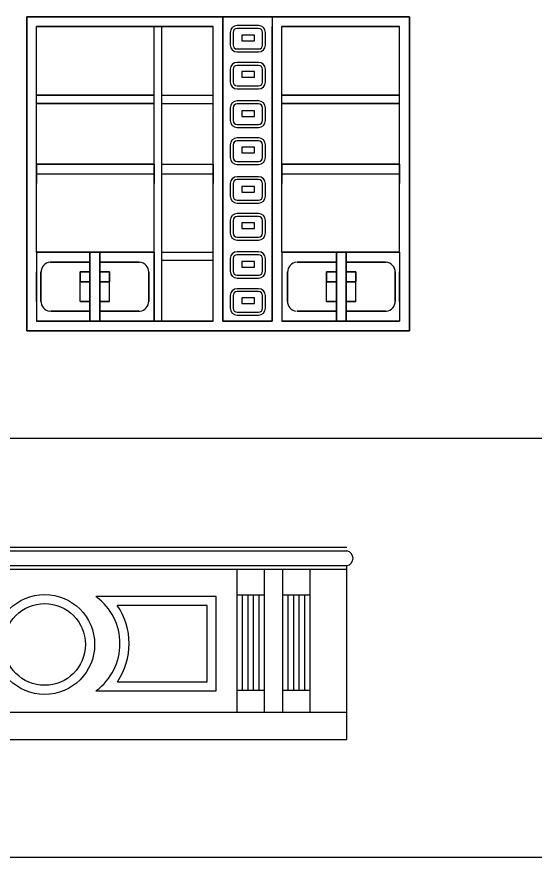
# Model space of a CAD drawing. Header units: millimetres. Extents: x 51491 to 87084, y 5379 to 33460.
# Drawn here: x 70779 to 74741, y 21779 to 28202 of the extents above; entities that cross this region are included whole.
import ezdxf

# ---------------------------------------------------------------- set-up
doc = ezdxf.new("R2010")
doc.units = ezdxf.units.MM
doc.layers.add('www.cad-blocks.net', color=7, linetype='Continuous')

# ---------------------------------------------------------------- blocks, each defined once
blk = doc.blocks.new('A$C69B87F6B')
for p, q in [((36.6, 1470), (4656.6, 1470)), ((36.6, 1442), (4656.6, 1442)), ((36.6, 1331), (36.6, 0)), ((36.6, 1330), (4656.6, 1330)), ((36.6, 1302), (4656.6, 1302)), ((316.6, 1302), (316.6, 210)), ((526.6, 1302), (526.6, 210)), ((666.6, 1302), (666.6, 210)), ((876.6, 1302), (876.6, 210)), ((3816.6, 210), (3816.6, 1302)), ((4026.6, 210), (4026.6, 1302)), ((4166.6, 210), (4166.6, 1302)), ((4376.6, 210), (4376.6, 1302)), ((4656.6, 0), (4656.6, 1329.3)), ((316.6, 1106), (526.6, 1106)), ((358.6, 1106), (358.6, 378)), ((400.6, 1106), (400.6, 378)), ((442.6, 1106), (442.6, 378)), ((484.6, 1106), (484.6, 378)), ((666.6, 1106), (876.6, 1106)), ((708.6, 1106), (708.6, 378)), ((750.6, 1106), (750.6, 378)), ((792.6, 1106), (792.6, 378)), ((834.6, 1106), (834.6, 378)), ((1034.6, 1093.7), (1954.6, 1093.7)), ((1034.6, 371.8), (1034.6, 1093.7)), ((3657.3, 1093.7), (2737.3, 1093.7)), ((3657.3, 371.8), (3657.3, 1093.7)), ((3816.6, 1106), (4026.6, 1106)), ((3858.6, 378), (3858.6, 1106)), ((3900.6, 378), (3900.6, 1106)), ((3942.6, 378), (3942.6, 1106)), ((3984.6, 378), (3984.6, 1106)), ((4166.6, 1106), (4376.6, 1106)), ((4208.6, 378), (4208.6, 1106)), ((4250.6, 378), (4250.6, 1106)), ((4292.6, 378), (4292.6, 1106)), ((4334.6, 378), (4334.6, 1106)), ((1104.6, 1023.7), (1790.8, 1023.7)), ((1104.6, 441.8), (1104.6, 1023.7)), ((3587.3, 1023.7), (2901.1, 1023.7)), ((3587.3, 441.8), (3587.3, 1023.7)), ((1789.8, 441.8), (1104.6, 441.8)), ((2902.1, 441.8), (3587.3, 441.8)), ((316.6, 378), (526.6, 378)), ((666.6, 378), (876.6, 378)), ((1954.6, 371.8), (1034.6, 371.8)), ((2737.3, 371.8), (3657.3, 371.8)), ((3816.6, 378), (4026.6, 378)), ((4166.6, 378), (4376.6, 378)), ((36.6, 210), (4656.6, 210)), ((36.6, 0), (4656.6, 0))]:
    blk.add_line(p, q)
for radius in [382.2, 312.2]:
    blk.add_circle((2346.1, 726.2), radius)
for centre, radius, start, end in [((59.3, 1385.8), 59.3, 111.83311, 248.05861), ((4647.1, 1385), 56.5, 279.37693, 80.62307), ((2214.4, 732), 444.3, 126.35179, 233.64821), ((2477.5, 732), 444.3, 306.35179, 53.64821), ((2214.4, 732), 514.3, 145.45373, 214.35336), ((2477.5, 732), 514.3, 325.64664, 34.54627)]:
    blk.add_arc(centre, radius, start, end)
blk = doc.blocks.new('A$C4D4C2662')
at = {"linetype": 'Continuous'}
for p, q in [((0, 2400), (75, 2400)), ((75, 2400), (0, 2400)), ((0, 2400), (75, 2400)), ((0, 2400), (75, 2400)), ((0, 600), (0, 2400)), ((0, 600), (0, 2400)), ((0, 600), (0, 2400)), ((0, 600), (0, 2400)), ((0, 2400), (0, 600)), ((0, 2400), (0, 600)), ((0, 600), (0, 2400)), ((0, 600), (0, 2400)), ((0, 600), (0, 2400)), ((0, 600), (0, 2400)), ((0, 2400), (0, 600)), ((0, 600), (0, 2400)), ((0, 2400), (0, 600)), ((0, 2400), (0, 600)), ((0, 600), (0, 2400)), ((0, 2400), (0, 600)), ((0, 600), (0, 2400)), ((0, 2400), (0, 600)), ((0, 2400), (0, 600)), ((0, 600), (0, 2400)), ((0, 600), (0, 2400)), ((0, 600), (0, 2400)), ((0, 2400), (0, 600)), ((0, 600), (0, 2400)), ((0, 2400), (0, 600)), ((0, 2400), (0, 600)), ((0, 600), (0, 2400)), ((0, 600), (0, 2400)), ((75, 2400), (975, 2400)), ((975, 2400), (75, 2400)), ((75, 2400), (975, 2400)), ((75, 2400), (975, 2400)), ((975, 2400), (75, 2400)), ((975, 2400), (75, 2400)), ((75, 2400), (975, 2400)), ((75, 2400), (975, 2400)), ((75, 2400), (975, 2400)), ((75, 2400), (975, 2400)), ((975, 2400), (75, 2400)), ((75, 2400), (975, 2400)), ((975, 2400), (75, 2400)), ((975, 2400), (75, 2400)), ((75, 2400), (975, 2400)), ((975, 2400), (75, 2400)), ((975, 2400), (1425, 2400)), ((975, 2400), (1425, 2400)), ((975, 2400), (1425, 2400)), ((1425, 2400), (975, 2400)), ((975, 2400), (1425, 2400)), ((1425, 2400), (975, 2400)), ((1425, 2400), (975, 2400)), ((1425, 2400), (975, 2400)), ((975, 2400), (1425, 2400)), ((975, 2400), (1425, 2400)), ((1500, 2400), (1425, 2400)), ((1425, 2400), (1500, 2400)), ((1500, 2400), (1425, 2400)), ((1425, 2400), (1500, 2400)), ((1500, 75), (1500, 2400)), ((1500, 2325), (1500, 2400)), ((1500, 2400), (1500, 2325)), ((1500, 2400), (1500, 2325)), ((1500, 2400), (1500, 2325)), ((1500, 2400), (1875, 2400)), ((1500, 2400), (1875, 2400)), ((1500, 2400), (1875, 2400)), ((1875, 2400), (1500, 2400)), ((1500, 2400), (1875, 2400)), ((1875, 2400), (1500, 2400)), ((1875, 2400), (1500, 2400)), ((1875, 2400), (1500, 2400)), ((1500, 2400), (1875, 2400)), ((1500, 2400), (1875, 2400)), ((1950, 2400), (1875, 2400)), ((1875, 2400), (1950, 2400)), ((1950, 2400), (1875, 2400)), ((1875, 2400), (1950, 2400)), ((1875, 2400), (1875, 2325)), ((1875, 2400), (1875, 2325)), ((1875, 2400), (1875, 2325)), ((1875, 2400), (1875, 2325)), ((1950, 2400), (2850, 2400)), ((2850, 2400), (1950, 2400)), ((1950, 2400), (2850, 2400)), ((1950, 2400), (2850, 2400)), ((2850, 2400), (1950, 2400)), ((2850, 2400), (1950, 2400)), ((1950, 2400), (2850, 2400)), ((1950, 2400), (2850, 2400)), ((1950, 2400), (2850, 2400)), ((1950, 2400), (2850, 2400)), ((2850, 2400), (1950, 2400)), ((1950, 2400), (2850, 2400)), ((2850, 2400), (1950, 2400)), ((2850, 2400), (1950, 2400)), ((1950, 2400), (2850, 2400)), ((2850, 2400), (1950, 2400)), ((2850, 2400), (2925, 2400)), ((2850, 2400), (2925, 2400)), ((2850, 2400), (2925, 2400)), ((2925, 2400), (2850, 2400)), ((2925, 600), (2925, 2400)), ((2925, 2400), (2925, 600)), ((2925, 600), (2925, 2400)), ((2925, 600), (2925, 2400)), ((2925, 2400), (2925, 600)), ((2925, 2400), (2925, 600)), ((2925, 600), (2925, 2400)), ((2925, 600), (2925, 2400)), ((2925, 600), (2925, 2400)), ((2925, 2400), (2925, 600)), ((2925, 600), (2925, 2400)), ((2925, 2400), (2925, 600)), ((2925, 2400), (2925, 600)), ((2925, 600), (2925, 2400)), ((2925, 600), (2925, 2400)), ((2925, 600), (2925, 2400)), ((75, 2325), (975, 2325)), ((975, 2325), (75, 2325)), ((975, 2325), (75, 2325)), ((75, 2325), (975, 2325)), ((975, 2325), (75, 2325)), ((975, 2325), (75, 2325)), ((75, 2325), (975, 2325)), ((75, 2325), (975, 2325)), ((75, 2325), (975, 2325)), ((975, 2325), (75, 2325)), ((75, 2325), (975, 2325)), ((975, 2325), (75, 2325)), ((975, 2325), (75, 2325)), ((75, 2325), (975, 2325)), ((75, 2325), (975, 2325)), ((75, 2325), (975, 2325)), ((75, 600), (75, 2325)), ((975, 75), (975, 2325)), ((975, 2325), (1425, 2325)), ((1425, 2325), (975, 2325)), ((975, 2325), (1425, 2325)), ((1425, 2325), (975, 2325)), ((975, 2325), (1425, 2325)), ((975, 2325), (1425, 2325)), ((1425, 2325), (975, 2325)), ((1425, 2325), (975, 2325)), ((1425, 2325), (975, 2325)), ((975, 2325), (1425, 2325)), ((1034, 75), (1034, 2325)), ((1425, 75), (1425, 2325)), ((1500, 2325), (1500, 2100)), ((1500, 2100), (1500, 2325)), ((1500, 2325), (1500, 2100)), ((1500, 2325), (1500, 2100)), ((1772.7, 2333.7), (1608, 2333.7)), ((1875, 2100), (1875, 2325)), ((1875, 2325), (1875, 2100)), ((1875, 2325), (1875, 2100)), ((1875, 2325), (1875, 2100)), ((1950, 2325), (2850, 2325)), ((2850, 2325), (1950, 2325)), ((2850, 2325), (1950, 2325)), ((1950, 2325), (2850, 2325)), ((2850, 2325), (1950, 2325)), ((2850, 2325), (1950, 2325)), ((1950, 2325), (2850, 2325)), ((1950, 2325), (2850, 2325)), ((1950, 2325), (2850, 2325)), ((2850, 2325), (1950, 2325)), ((1950, 2325), (2850, 2325)), ((2850, 2325), (1950, 2325)), ((2850, 2325), (1950, 2325)), ((1950, 2325), (2850, 2325)), ((1950, 2325), (2850, 2325)), ((1950, 2325), (2850, 2325)), ((1950, 600), (1950, 2325)), ((2850, 600), (2850, 2325)), ((1555.5, 2281.2), (1555.5, 2184.1)), ((1578, 2281.2), (1578, 2184.1)), ((1772.7, 2311.2), (1608, 2311.2)), ((1644.8, 2258.7), (1644.8, 2215.9)), ((1740.1, 2258.7), (1644.8, 2258.7)), ((1740.1, 2215.9), (1740.1, 2258.7)), ((1802.7, 2184.1), (1802.7, 2281.2)), ((1825.2, 2184.1), (1825.2, 2281.2)), ((1875, 2250), (1875, 2175)), ((1875, 2250), (1875, 2175)), ((1875, 2175), (1875, 2250)), ((1875, 2250), (1875, 2175)), ((1644.8, 2215.9), (1740.1, 2215.9)), ((1608, 2154.1), (1772.7, 2154.1)), ((1608, 2131.6), (1772.7, 2131.6)), ((1500, 2100), (1500, 1800)), ((1500, 1800), (1500, 2100)), ((1500, 2100), (1500, 1800)), ((1500, 2100), (1500, 1800)), ((1875, 1800), (1875, 2100)), ((1875, 2100), (1875, 1800)), ((1875, 2100), (1875, 1800)), ((1875, 2100), (1875, 1800)), ((1555.5, 1998.7), (1555.5, 1901.7)), ((1578, 1998.7), (1578, 1901.7)), ((1772.7, 2051.2), (1608, 2051.2)), ((1772.7, 2028.7), (1608, 2028.7)), ((1802.7, 1901.7), (1802.7, 1998.7)), ((1825.2, 1901.7), (1825.2, 1998.7)), ((1740.1, 1980.9), (1644.8, 1980.9)), ((1644.8, 1980.9), (1644.8, 1938.1)), ((1644.8, 1938.1), (1740.1, 1938.1)), ((1740.1, 1938.1), (1740.1, 1980.9)), ((1875, 1950), (1875, 1875)), ((1875, 1950), (1875, 1875)), ((1875, 1875), (1875, 1950)), ((1875, 1950), (1875, 1875)), ((1608, 1871.7), (1772.7, 1871.7)), ((75, 1800), (975, 1800)), ((975, 1800), (75, 1800)), ((975, 1800), (75, 1800)), ((75, 1800), (975, 1800)), ((975, 1800), (75, 1800)), ((75, 1800), (975, 1800)), ((75, 1800), (975, 1800)), ((975, 1800), (75, 1800)), ((975, 1800), (75, 1800)), ((75, 1800), (975, 1800)), ((75, 1800), (975, 1800)), ((75, 1800), (975, 1800)), ((75, 1800), (975, 1800)), ((975, 1800), (75, 1800)), ((75, 1800), (975, 1800)), ((975, 1800), (75, 1800)), ((975, 1800), (75, 1800)), ((75, 1800), (975, 1800)), ((975, 1800), (75, 1800)), ((75, 1800), (975, 1800)), ((975, 1800), (75, 1800)), ((975, 1800), (75, 1800)), ((75, 1800), (975, 1800)), ((75, 1800), (975, 1800)), ((75, 1800), (975, 1800)), ((975, 1800), (75, 1800)), ((75, 1800), (975, 1800)), ((975, 1800), (75, 1800)), ((975, 1800), (75, 1800)), ((75, 1800), (975, 1800)), ((75, 1800), (975, 1800)), ((75, 1800), (975, 1800)), ((1034, 1800), (1425, 1800)), ((1500, 1800), (1500, 1500)), ((1500, 1500), (1500, 1800)), ((1500, 1800), (1500, 1500)), ((1500, 1800), (1500, 1500)), ((1608, 1849.2), (1772.7, 1849.2)), ((1875, 1500), (1875, 1800)), ((1875, 1800), (1875, 1500)), ((1875, 1800), (1875, 1500)), ((1875, 1800), (1875, 1500)), ((1950, 1800), (2850, 1800)), ((2850, 1800), (1950, 1800)), ((2850, 1800), (1950, 1800)), ((1950, 1800), (2850, 1800)), ((2850, 1800), (1950, 1800)), ((1950, 1800), (2850, 1800)), ((1950, 1800), (2850, 1800)), ((2850, 1800), (1950, 1800)), ((2850, 1800), (1950, 1800)), ((1950, 1800), (2850, 1800)), ((1950, 1800), (2850, 1800)), ((1950, 1800), (2850, 1800)), ((1950, 1800), (2850, 1800)), ((2850, 1800), (1950, 1800)), ((1950, 1800), (2850, 1800)), ((2850, 1800), (1950, 1800)), ((2850, 1800), (1950, 1800)), ((1950, 1800), (2850, 1800)), ((2850, 1800), (1950, 1800)), ((1950, 1800), (2850, 1800)), ((2850, 1800), (1950, 1800)), ((2850, 1800), (1950, 1800)), ((1950, 1800), (2850, 1800)), ((1950, 1800), (2850, 1800)), ((1950, 1800), (2850, 1800)), ((2850, 1800), (1950, 1800)), ((1950, 1800), (2850, 1800)), ((2850, 1800), (1950, 1800)), ((2850, 1800), (1950, 1800)), ((1950, 1800), (2850, 1800)), ((1950, 1800), (2850, 1800)), ((1950, 1800), (2850, 1800)), ((75, 1736.4), (975, 1736.4)), ((75, 1736.4), (975, 1736.4)), ((75, 1736.4), (975, 1736.4)), ((975, 1736.4), (75, 1736.4)), ((975, 1736.4), (75, 1736.4)), ((75, 1736.4), (975, 1736.4)), ((975, 1736.4), (75, 1736.4)), ((75, 1736.4), (975, 1736.4)), ((75, 1736.4), (975, 1736.4)), ((75, 1736.4), (975, 1736.4)), ((975, 1736.4), (75, 1736.4)), ((975, 1736.4), (75, 1736.4)), ((75, 1736.4), (975, 1736.4)), ((975, 1736.4), (75, 1736.4)), ((75, 1736.4), (975, 1736.4)), ((975, 1736.4), (75, 1736.4)), ((975, 1736.4), (75, 1736.4)), ((75, 1736.4), (975, 1736.4)), ((975, 1736.4), (75, 1736.4)), ((75, 1736.4), (975, 1736.4)), ((75, 1736.4), (975, 1736.4)), ((75, 1736.4), (975, 1736.4)), ((75, 1736.4), (975, 1736.4)), ((975, 1736.4), (75, 1736.4)), ((975, 1736.4), (75, 1736.4)), ((75, 1736.4), (975, 1736.4)), ((75, 1736.4), (975, 1736.4)), ((975, 1736.4), (75, 1736.4)), ((75, 1736.4), (975, 1736.4)), ((975, 1736.4), (75, 1736.4)), ((975, 1736.4), (75, 1736.4)), ((75, 1736.4), (975, 1736.4)), ((1034, 1736.4), (1425, 1736.4)), ((1772.7, 1756.8), (1608, 1756.8)), ((1772.7, 1734.3), (1608, 1734.3)), ((1950, 1736.4), (2850, 1736.4)), ((1950, 1736.4), (2850, 1736.4)), ((1950, 1736.4), (2850, 1736.4)), ((2850, 1736.4), (1950, 1736.4)), ((2850, 1736.4), (1950, 1736.4)), ((1950, 1736.4), (2850, 1736.4)), ((2850, 1736.4), (1950, 1736.4)), ((1950, 1736.4), (2850, 1736.4)), ((1950, 1736.4), (2850, 1736.4)), ((1950, 1736.4), (2850, 1736.4)), ((2850, 1736.4), (1950, 1736.4)), ((2850, 1736.4), (1950, 1736.4)), ((1950, 1736.4), (2850, 1736.4)), ((2850, 1736.4), (1950, 1736.4)), ((1950, 1736.4), (2850, 1736.4)), ((2850, 1736.4), (1950, 1736.4)), ((2850, 1736.4), (1950, 1736.4)), ((1950, 1736.4), (2850, 1736.4)), ((2850, 1736.4), (1950, 1736.4)), ((1950, 1736.4), (2850, 1736.4)), ((1950, 1736.4), (2850, 1736.4)), ((1950, 1736.4), (2850, 1736.4)), ((1950, 1736.4), (2850, 1736.4)), ((2850, 1736.4), (1950, 1736.4)), ((2850, 1736.4), (1950, 1736.4)), ((1950, 1736.4), (2850, 1736.4)), ((1950, 1736.4), (2850, 1736.4)), ((2850, 1736.4), (1950, 1736.4)), ((1950, 1736.4), (2850, 1736.4)), ((2850, 1736.4), (1950, 1736.4)), ((2850, 1736.4), (1950, 1736.4)), ((1950, 1736.4), (2850, 1736.4)), ((1555.5, 1704.3), (1555.5, 1607.3)), ((1578, 1704.3), (1578, 1607.3)), ((1740.1, 1681.8), (1644.8, 1681.8)), ((1644.8, 1681.8), (1644.8, 1639)), ((1740.1, 1639), (1740.1, 1681.8)), ((1802.7, 1607.3), (1802.7, 1704.3)), ((1825.2, 1607.3), (1825.2, 1704.3)), ((1875, 1650), (1875, 1725)), ((1875, 1650), (1875, 1725)), ((1875, 1650), (1875, 1725)), ((1875, 1650), (1875, 1725)), ((1644.8, 1639), (1740.1, 1639)), ((1608, 1577.3), (1772.7, 1577.3)), ((1608, 1554.8), (1772.7, 1554.8)), ((1500, 1500), (1500, 1275)), ((1500, 1275), (1500, 1500)), ((1500, 1500), (1500, 1275)), ((1500, 1500), (1500, 1275)), ((1875, 1275), (1875, 1500)), ((1875, 1500), (1875, 1275)), ((1875, 1500), (1875, 1275)), ((1875, 1500), (1875, 1275)), ((1555.5, 1421.9), (1555.5, 1324.8)), ((1578, 1421.9), (1578, 1324.8)), ((1772.7, 1474.4), (1608, 1474.4)), ((1772.7, 1451.9), (1608, 1451.9)), ((1802.7, 1324.8), (1802.7, 1421.9)), ((1825.2, 1324.8), (1825.2, 1421.9)), ((1875, 1350), (1875, 1425)), ((1875, 1350), (1875, 1425)), ((1875, 1350), (1875, 1425)), ((1875, 1350), (1875, 1425)), ((1740.1, 1404.1), (1644.8, 1404.1)), ((1644.8, 1404.1), (1644.8, 1361.2)), ((1644.8, 1361.2), (1740.1, 1361.2)), ((1740.1, 1361.2), (1740.1, 1404.1)), ((1608, 1294.8), (1772.7, 1294.8)), ((75, 1125), (75, 1275)), ((75, 1275), (75, 1125)), ((75, 1275), (75, 1125)), ((75, 1275), (75, 1125)), ((975, 1275), (75, 1275)), ((75, 1275), (975, 1275)), ((75, 1275), (975, 1275)), ((975, 1275), (75, 1275)), ((975, 1275), (75, 1275)), ((75, 1275), (975, 1275)), ((75, 1275), (975, 1275)), ((75, 1275), (975, 1275)), ((75, 1275), (975, 1275)), ((975, 1275), (75, 1275)), ((75, 1275), (975, 1275)), ((975, 1275), (75, 1275)), ((975, 1275), (75, 1275)), ((75, 1275), (975, 1275)), ((975, 1275), (75, 1275)), ((75, 1275), (975, 1275)), ((975, 1275), (75, 1275)), ((975, 1125), (975, 1275)), ((975, 1275), (975, 1125)), ((975, 1275), (975, 1125)), ((975, 1125), (975, 1275)), ((975, 1125), (975, 1275)), ((975, 1125), (975, 1275)), ((975, 1275), (975, 1125)), ((975, 1275), (975, 1125)), ((1034, 1275), (1425, 1275)), ((1425, 1275), (1425, 1125)), ((1425, 1125), (1425, 1275)), ((1425, 1275), (1425, 1125)), ((1425, 1125), (1425, 1275)), ((1500, 1125), (1500, 1275)), ((1500, 1275), (1500, 1125)), ((1500, 1275), (1500, 1125)), ((1500, 1125), (1500, 1275)), ((1608, 1272.3), (1772.7, 1272.3)), ((1875, 1275), (1875, 1125)), ((1875, 1125), (1875, 1275)), ((1875, 1275), (1875, 1125)), ((1875, 1125), (1875, 1275)), ((1950, 1125), (1950, 1275)), ((1950, 1275), (1950, 1125)), ((1950, 1275), (1950, 1125)), ((1950, 1275), (1950, 1125)), ((2850, 1275), (1950, 1275)), ((1950, 1275), (2850, 1275)), ((1950, 1275), (2850, 1275)), ((2850, 1275), (1950, 1275)), ((2850, 1275), (1950, 1275)), ((1950, 1275), (2850, 1275)), ((1950, 1275), (2850, 1275)), ((1950, 1275), (2850, 1275)), ((1950, 1275), (2850, 1275)), ((2850, 1275), (1950, 1275)), ((1950, 1275), (2850, 1275)), ((2850, 1275), (1950, 1275)), ((2850, 1275), (1950, 1275)), ((1950, 1275), (2850, 1275)), ((2850, 1275), (1950, 1275)), ((1950, 1275), (2850, 1275)), ((2850, 1275), (1950, 1275)), ((2850, 1125), (2850, 1275)), ((2850, 1125), (2850, 1275)), ((2850, 1275), (2850, 1125)), ((2850, 1275), (2850, 1125)), ((75, 1200.8), (975, 1200.8)), ((1034, 1200.8), (1425, 1200.8)), ((1772.7, 1178.2), (1608, 1178.2)), ((1950, 1200.8), (2850, 1200.8)), ((1500, 1125), (1500, 900)), ((1500, 900), (1500, 1125)), ((1500, 1125), (1500, 900)), ((1500, 1125), (1500, 900)), ((1555.5, 1125.7), (1555.5, 1028.6)), ((1578, 1125.7), (1578, 1028.6)), ((1772.7, 1155.7), (1608, 1155.7)), ((1644.8, 1103.2), (1644.8, 1060.3)), ((1740.1, 1103.2), (1644.8, 1103.2)), ((1740.1, 1060.3), (1740.1, 1103.2)), ((1802.7, 1028.6), (1802.7, 1125.7)), ((1825.2, 1028.6), (1825.2, 1125.7)), ((1875, 900), (1875, 1125)), ((1875, 1125), (1875, 900)), ((1875, 1125), (1875, 900)), ((1875, 1125), (1875, 900)), ((1644.8, 1060.3), (1740.1, 1060.3)), ((1875, 1050), (1875, 975)), ((1875, 1050), (1875, 975)), ((1875, 975), (1875, 1050)), ((1875, 1050), (1875, 975)), ((1608, 998.6), (1772.7, 998.6)), ((1608, 976.1), (1772.7, 976.1)), ((1500, 900), (1500, 600)), ((1500, 600), (1500, 900)), ((1500, 900), (1500, 600)), ((1500, 900), (1500, 600)), ((1875, 600), (1875, 900)), ((1875, 900), (1875, 600)), ((1875, 900), (1875, 600)), ((1875, 900), (1875, 600)), ((1555.5, 843.2), (1555.5, 746.2)), ((1578, 843.2), (1578, 746.2)), ((1772.7, 895.7), (1608, 895.7)), ((1772.7, 873.2), (1608, 873.2)), ((1802.7, 746.2), (1802.7, 843.2)), ((1825.2, 746.2), (1825.2, 843.2)), ((1644.8, 825.4), (1644.8, 782.6)), ((1740.1, 825.4), (1644.8, 825.4)), ((1644.8, 782.6), (1740.1, 782.6)), ((1740.1, 782.6), (1740.1, 825.4)), ((1875, 825), (1875, 675)), ((1875, 825), (1875, 675)), ((1875, 675), (1875, 825)), ((1875, 825), (1875, 675)), ((1608, 716.2), (1772.7, 716.2)), ((1608, 693.7), (1772.7, 693.7)), ((0, 0), (0, 600)), ((0, 0), (0, 600)), ((0, 0), (0, 600)), ((0, 600), (0, 0)), ((0, 0), (0, 600)), ((0, 600), (0, 0)), ((0, 600), (0, 0)), ((0, 600), (0, 0)), ((0, 0), (0, 600)), ((0, 600), (0, 0)), ((0, 600), (0, 0)), ((0, 0), (0, 600)), ((0, 0), (0, 600)), ((0, 600), (0, 0)), ((0, 600), (0, 0)), ((0, 600), (0, 0)), ((75, 600), (75, 75)), ((75, 600), (75, 75)), ((75, 600), (75, 75)), ((75, 600), (75, 75)), ((75, 600), (450, 600)), ((450, 600), (75, 600)), ((75, 600), (450, 600)), ((450, 600), (75, 600)), ((75, 600), (975, 600)), ((975, 600), (75, 600)), ((975, 600), (75, 600)), ((75, 600), (975, 600)), ((975, 600), (75, 600)), ((75, 600), (975, 600)), ((975, 600), (75, 600)), ((75, 600), (975, 600)), ((975, 600), (75, 600)), ((975, 600), (75, 600)), ((975, 600), (75, 600)), ((75, 600), (975, 600)), ((975, 600), (75, 600)), ((975, 600), (75, 600)), ((75, 600), (975, 600)), ((75, 600), (975, 600)), ((975, 600), (75, 600)), ((975, 600), (75, 600)), ((975, 600), (75, 600)), ((75, 600), (975, 600)), ((482.6, 75), (482.6, 600)), ((482.6, 75), (482.6, 600)), ((482.6, 525), (482.6, 600)), ((482.6, 600), (482.6, 525)), ((525, 600), (975, 600)), ((525, 600), (975, 600)), ((975, 600), (525, 600)), ((525, 600), (975, 600)), ((557.6, 75), (557.6, 600)), ((557.6, 75), (557.6, 600)), ((557.6, 600), (557.6, 75)), ((557.6, 525), (557.6, 600)), ((557.6, 600), (557.6, 525)), ((975, 600), (975, 75)), ((975, 600), (975, 75)), ((975, 600), (975, 75)), ((975, 600), (975, 75)), ((1034, 600), (1425, 600)), ((1500, 600), (1500, 375)), ((1500, 375), (1500, 600)), ((1500, 600), (1500, 375)), ((1500, 600), (1500, 375)), ((1772.7, 604.2), (1608, 604.2)), ((1772.7, 581.7), (1608, 581.7)), ((1875, 375), (1875, 600)), ((1875, 600), (1875, 375)), ((1875, 600), (1875, 375)), ((1875, 600), (1875, 375)), ((1950, 600), (1950, 75)), ((1950, 600), (1950, 75)), ((1950, 600), (1950, 75)), ((1950, 600), (1950, 75)), ((1950, 600), (2400, 600)), ((2400, 600), (1950, 600)), ((1950, 600), (2400, 600)), ((2400, 600), (1950, 600)), ((1950, 600), (2850, 600)), ((2850, 600), (1950, 600)), ((2850, 600), (1950, 600)), ((1950, 600), (2850, 600)), ((2850, 600), (1950, 600)), ((1950, 600), (2850, 600)), ((2850, 600), (1950, 600)), ((1950, 600), (2850, 600)), ((2850, 600), (1950, 600)), ((2850, 600), (1950, 600)), ((2850, 600), (1950, 600)), ((1950, 600), (2850, 600)), ((2850, 600), (1950, 600)), ((2850, 600), (1950, 600)), ((1950, 600), (2850, 600)), ((1950, 600), (2850, 600)), ((2850, 600), (1950, 600)), ((2850, 600), (1950, 600)), ((2850, 600), (1950, 600)), ((1950, 600), (2850, 600)), ((2366.8, 75), (2366.8, 600)), ((2366.8, 75), (2366.8, 600)), ((2366.8, 600), (2366.8, 525)), ((2366.8, 525), (2366.8, 600)), ((2400, 600), (2850, 600)), ((2400, 600), (2850, 600)), ((2850, 600), (2400, 600)), ((2400, 600), (2850, 600)), ((2441.8, 600), (2441.8, 75)), ((2441.8, 75), (2441.8, 600)), ((2441.8, 75), (2441.8, 600)), ((2441.8, 600), (2441.8, 525)), ((2441.8, 525), (2441.8, 600)), ((2850, 600), (2850, 75)), ((2850, 600), (2850, 75)), ((2850, 600), (2850, 75)), ((2850, 600), (2850, 75)), ((2925, 0), (2925, 600)), ((2925, 600), (2925, 0)), ((2925, 0), (2925, 600)), ((2925, 600), (2925, 0)), ((2925, 0), (2925, 600)), ((2925, 0), (2925, 600)), ((2925, 600), (2925, 0)), ((2925, 600), (2925, 0)), ((2925, 600), (2925, 0)), ((2925, 0), (2925, 600)), ((257.6, 525), (182.6, 525)), ((257.6, 525), (182.6, 525)), ((182.6, 525), (257.6, 525)), ((257.6, 525), (182.6, 525)), ((257.6, 525), (182.6, 525)), ((182.6, 525), (257.6, 525)), ((182.6, 525), (257.6, 525)), ((257.6, 525), (182.6, 525)), ((257.6, 525), (332.6, 525)), ((332.6, 525), (257.6, 525)), ((332.6, 525), (257.6, 525)), ((257.6, 525), (332.6, 525)), ((257.6, 525), (332.6, 525)), ((257.6, 525), (332.6, 525)), ((257.6, 525), (332.6, 525)), ((257.6, 525), (332.6, 525)), ((332.6, 525), (482.6, 525)), ((332.6, 525), (482.6, 525)), ((482.6, 525), (332.6, 525)), ((482.6, 525), (332.6, 525)), ((482.6, 525), (332.6, 525)), ((332.6, 525), (482.6, 525)), ((332.6, 525), (482.6, 525)), ((482.6, 525), (332.6, 525)), ((482.6, 150), (482.6, 525)), ((482.6, 525), (482.6, 150)), ((557.6, 150), (557.6, 525)), ((557.6, 525), (557.6, 150)), ((782.6, 525), (557.6, 525)), ((782.6, 525), (557.6, 525)), ((557.6, 525), (782.6, 525)), ((557.6, 525), (782.6, 525)), ((557.6, 525), (782.6, 525)), ((782.6, 525), (557.6, 525)), ((782.6, 525), (557.6, 525)), ((557.6, 525), (782.6, 525)), ((782.6, 525), (857.6, 525)), ((782.6, 525), (857.6, 525)), ((857.6, 525), (782.6, 525)), ((782.6, 525), (857.6, 525)), ((782.6, 525), (857.6, 525)), ((857.6, 525), (782.6, 525)), ((857.6, 525), (782.6, 525)), ((782.6, 525), (862.7, 525)), ((1034, 541), (1425, 541)), ((1555.5, 551.7), (1555.5, 454.7)), ((1578, 551.7), (1578, 454.7)), ((1740.1, 529.2), (1644.8, 529.2)), ((1644.8, 529.2), (1644.8, 486.4)), ((1740.1, 486.4), (1740.1, 529.2)), ((1802.7, 454.7), (1802.7, 551.7)), ((1825.2, 454.7), (1825.2, 551.7)), ((1875, 450), (1875, 525)), ((1875, 450), (1875, 525)), ((1875, 450), (1875, 525)), ((1875, 450), (1875, 525)), ((2141.8, 525), (2066.8, 525)), ((2066.8, 525), (2141.8, 525)), ((2066.8, 525), (2141.8, 525)), ((2141.8, 525), (2066.8, 525)), ((2141.8, 525), (2066.8, 525)), ((2066.8, 525), (2141.8, 525)), ((2141.8, 525), (2066.8, 525)), ((2141.8, 525), (2066.8, 525)), ((2141.8, 525), (2216.8, 525)), ((2141.8, 525), (2216.8, 525)), ((2141.8, 525), (2216.8, 525)), ((2141.8, 525), (2216.8, 525)), ((2141.8, 525), (2216.8, 525)), ((2216.8, 525), (2141.8, 525)), ((2216.8, 525), (2141.8, 525)), ((2141.8, 525), (2216.8, 525)), ((2366.8, 525), (2216.8, 525)), ((2216.8, 525), (2366.8, 525)), ((2216.8, 525), (2366.8, 525)), ((2366.8, 525), (2216.8, 525)), ((2366.8, 525), (2216.8, 525)), ((2366.8, 525), (2216.8, 525)), ((2216.8, 525), (2366.8, 525)), ((2216.8, 525), (2366.8, 525)), ((2366.8, 525), (2366.8, 150)), ((2366.8, 150), (2366.8, 525)), ((2441.8, 525), (2441.8, 150)), ((2441.8, 150), (2441.8, 525)), ((2441.8, 525), (2666.8, 525)), ((2666.8, 525), (2441.8, 525)), ((2666.8, 525), (2441.8, 525)), ((2441.8, 525), (2666.8, 525)), ((2441.8, 525), (2666.8, 525)), ((2441.8, 525), (2666.8, 525)), ((2666.8, 525), (2441.8, 525)), ((2666.8, 525), (2441.8, 525)), ((2666.8, 525), (2746.9, 525)), ((2741.8, 525), (2666.8, 525)), ((2741.8, 525), (2666.8, 525)), ((2666.8, 525), (2741.8, 525)), ((2666.8, 525), (2741.8, 525)), ((2741.8, 525), (2666.8, 525)), ((2666.8, 525), (2741.8, 525)), ((2666.8, 525), (2741.8, 525)), ((75, 450), (75, 375)), ((75, 450), (75, 375)), ((75, 450), (75, 375)), ((75, 375), (75, 450)), ((108.9, 450), (108.9, 375)), ((108.9, 450), (108.9, 375)), ((108.9, 450), (108.9, 375)), ((108.9, 375), (108.9, 450)), ((407.6, 225), (407.6, 450)), ((407.6, 225), (407.6, 450)), ((407.6, 450), (482.6, 450)), ((482.6, 450), (407.6, 450)), ((407.6, 450), (482.6, 450)), ((407.6, 450), (482.6, 450)), ((482.6, 450), (407.6, 450)), ((407.6, 375), (407.6, 450)), ((482.6, 450), (407.6, 450)), ((407.6, 450), (482.6, 450)), ((407.6, 450), (482.6, 450)), ((482.6, 450), (407.6, 450)), ((407.6, 450), (482.6, 450)), ((407.6, 450), (482.6, 450)), ((407.6, 450), (482.6, 450)), ((407.6, 450), (482.6, 450)), ((407.6, 450), (482.6, 450)), ((407.6, 450), (407.6, 375)), ((482.6, 450), (407.6, 450)), ((482.6, 450), (407.6, 450)), ((482.6, 225), (482.6, 450)), ((482.6, 225), (482.6, 450)), ((482.6, 375), (482.6, 450)), ((482.6, 450), (482.6, 375)), ((557.6, 225), (557.6, 450)), ((557.6, 225), (557.6, 450)), ((632.6, 450), (557.6, 450)), ((557.6, 450), (632.6, 450)), ((632.6, 450), (557.6, 450)), ((632.6, 450), (557.6, 450)), ((557.6, 450), (632.6, 450)), ((557.6, 375), (557.6, 450)), ((557.6, 450), (632.6, 450)), ((632.6, 450), (557.6, 450)), ((632.6, 450), (557.6, 450)), ((557.6, 450), (632.6, 450)), ((632.6, 450), (557.6, 450)), ((632.6, 450), (557.6, 450)), ((632.6, 450), (557.6, 450)), ((632.6, 450), (557.6, 450)), ((632.6, 450), (557.6, 450)), ((557.6, 450), (557.6, 375)), ((557.6, 450), (632.6, 450)), ((557.6, 450), (632.6, 450)), ((632.6, 225), (632.6, 450)), ((632.6, 225), (632.6, 450)), ((632.6, 375), (632.6, 450)), ((632.6, 450), (632.6, 375)), ((932.6, 375), (932.6, 450)), ((932.6, 450), (932.6, 375)), ((932.6, 450), (932.6, 375)), ((932.6, 450), (932.6, 375)), ((1644.8, 486.4), (1740.1, 486.4)), ((1993.1, 375), (1993.1, 450)), ((1993.1, 450), (1993.1, 375)), ((1993.1, 450), (1993.1, 375)), ((1993.1, 450), (1993.1, 375)), ((2291.8, 225), (2291.8, 450)), ((2291.8, 225), (2291.8, 450)), ((2366.8, 450), (2291.8, 450)), ((2366.8, 450), (2291.8, 450)), ((2291.8, 450), (2366.8, 450)), ((2291.8, 450), (2366.8, 450)), ((2291.8, 450), (2366.8, 450)), ((2291.8, 450), (2366.8, 450)), ((2291.8, 450), (2366.8, 450)), ((2366.8, 450), (2291.8, 450)), ((2291.8, 450), (2366.8, 450)), ((2291.8, 450), (2366.8, 450)), ((2366.8, 450), (2291.8, 450)), ((2366.8, 450), (2291.8, 450)), ((2291.8, 450), (2366.8, 450)), ((2291.8, 450), (2366.8, 450)), ((2366.8, 450), (2291.8, 450)), ((2291.8, 450), (2366.8, 450)), ((2291.8, 450), (2291.8, 375)), ((2291.8, 375), (2291.8, 450)), ((2366.8, 225), (2366.8, 450)), ((2366.8, 225), (2366.8, 450)), ((2366.8, 450), (2366.8, 375)), ((2366.8, 375), (2366.8, 450)), ((2441.8, 225), (2441.8, 450)), ((2441.8, 225), (2441.8, 450)), ((2441.8, 450), (2516.8, 450)), ((2441.8, 450), (2516.8, 450)), ((2441.8, 450), (2441.8, 375)), ((2516.8, 450), (2441.8, 450)), ((2516.8, 450), (2441.8, 450)), ((2516.8, 450), (2441.8, 450)), ((2516.8, 450), (2441.8, 450)), ((2516.8, 450), (2441.8, 450)), ((2441.8, 450), (2516.8, 450)), ((2516.8, 450), (2441.8, 450)), ((2516.8, 450), (2441.8, 450)), ((2441.8, 450), (2516.8, 450)), ((2441.8, 375), (2441.8, 450)), ((2441.8, 450), (2516.8, 450)), ((2516.8, 450), (2441.8, 450)), ((2516.8, 450), (2441.8, 450)), ((2441.8, 450), (2516.8, 450)), ((2516.8, 450), (2441.8, 450)), ((2516.8, 225), (2516.8, 450)), ((2516.8, 225), (2516.8, 450)), ((2516.8, 450), (2516.8, 375)), ((2516.8, 375), (2516.8, 450)), ((2816.8, 450), (2816.8, 375)), ((2816.8, 450), (2816.8, 375)), ((2816.8, 450), (2816.8, 375)), ((2816.8, 375), (2816.8, 450)), ((2850, 450), (2850, 375)), ((2850, 450), (2850, 375)), ((2850, 450), (2850, 375)), ((2850, 375), (2850, 450)), ((1608, 424.7), (1772.7, 424.7)), ((1608, 402.2), (1772.7, 402.2)), ((75, 375), (75, 225)), ((75, 225), (75, 375)), ((75, 225), (75, 375)), ((75, 225), (75, 375)), ((108.9, 375), (108.9, 225)), ((108.9, 225), (108.9, 375)), ((108.9, 225), (108.9, 375)), ((108.9, 225), (108.9, 375)), ((407.6, 225), (407.6, 375)), ((407.6, 225), (407.6, 375)), ((407.6, 375), (482.6, 375)), ((482.6, 375), (407.6, 375)), ((482.6, 225), (482.6, 375)), ((482.6, 225), (482.6, 375)), ((557.6, 225), (557.6, 375)), ((557.6, 225), (557.6, 375)), ((632.6, 375), (557.6, 375)), ((557.6, 375), (632.6, 375)), ((632.6, 225), (632.6, 375)), ((632.6, 225), (632.6, 375)), ((932.6, 225), (932.6, 375)), ((932.6, 225), (932.6, 375)), ((932.6, 225), (932.6, 375)), ((932.6, 375), (932.6, 225)), ((1500, 375), (1500, 75)), ((1500, 75), (1500, 375)), ((1500, 375), (1500, 75)), ((1500, 375), (1500, 75)), ((1772.7, 321.8), (1608, 321.8)), ((1875, 75), (1875, 375)), ((1875, 375), (1875, 75)), ((1875, 375), (1875, 75)), ((1875, 375), (1875, 75)), ((1993.1, 225), (1993.1, 375)), ((1993.1, 225), (1993.1, 375)), ((1993.1, 225), (1993.1, 375)), ((1993.1, 375), (1993.1, 225)), ((2291.8, 225), (2291.8, 375)), ((2291.8, 225), (2291.8, 375)), ((2366.8, 375), (2291.8, 375)), ((2291.8, 375), (2366.8, 375)), ((2366.8, 225), (2366.8, 375)), ((2366.8, 225), (2366.8, 375)), ((2441.8, 225), (2441.8, 375)), ((2441.8, 225), (2441.8, 375)), ((2441.8, 375), (2516.8, 375)), ((2516.8, 375), (2441.8, 375)), ((2516.8, 225), (2516.8, 375)), ((2516.8, 225), (2516.8, 375)), ((2816.8, 375), (2816.8, 225)), ((2816.8, 225), (2816.8, 375)), ((2816.8, 225), (2816.8, 375)), ((2816.8, 225), (2816.8, 375)), ((2850, 375), (2850, 225)), ((2850, 225), (2850, 375)), ((2850, 225), (2850, 375)), ((2850, 225), (2850, 375)), ((1555.5, 269.3), (1555.5, 172.2)), ((1578, 269.3), (1578, 172.2)), ((1772.7, 299.3), (1608, 299.3)), ((1802.7, 172.2), (1802.7, 269.3)), ((1825.2, 172.2), (1825.2, 269.3)), ((407.6, 225), (482.6, 225)), ((482.6, 225), (407.6, 225)), ((407.6, 225), (482.6, 225)), ((407.6, 225), (482.6, 225)), ((482.6, 225), (407.6, 225)), ((482.6, 225), (407.6, 225)), ((407.6, 225), (482.6, 225)), ((482.6, 225), (407.6, 225)), ((407.6, 225), (482.6, 225)), ((407.6, 225), (482.6, 225)), ((407.6, 225), (482.6, 225)), ((407.6, 225), (482.6, 225)), ((482.6, 225), (407.6, 225)), ((482.6, 225), (407.6, 225)), ((407.6, 225), (482.6, 225)), ((482.6, 225), (407.6, 225)), ((482.6, 225), (407.6, 225)), ((482.6, 225), (407.6, 225)), ((632.6, 225), (557.6, 225)), ((557.6, 225), (632.6, 225)), ((632.6, 225), (557.6, 225)), ((632.6, 225), (557.6, 225)), ((557.6, 225), (632.6, 225)), ((557.6, 225), (632.6, 225)), ((632.6, 225), (557.6, 225)), ((557.6, 225), (632.6, 225)), ((632.6, 225), (557.6, 225)), ((632.6, 225), (557.6, 225)), ((632.6, 225), (557.6, 225)), ((632.6, 225), (557.6, 225)), ((557.6, 225), (632.6, 225)), ((557.6, 225), (632.6, 225)), ((632.6, 225), (557.6, 225)), ((557.6, 225), (632.6, 225)), ((557.6, 225), (632.6, 225)), ((557.6, 225), (632.6, 225)), ((1644.8, 251.5), (1644.8, 208.7)), ((1740.1, 251.5), (1644.8, 251.5)), ((1644.8, 208.7), (1740.1, 208.7)), ((1740.1, 208.7), (1740.1, 251.5)), ((1875, 150), (1875, 225)), ((1875, 150), (1875, 225)), ((1875, 150), (1875, 225)), ((1875, 150), (1875, 225)), ((2366.8, 225), (2291.8, 225)), ((2366.8, 225), (2291.8, 225)), ((2366.8, 225), (2291.8, 225)), ((2291.8, 225), (2366.8, 225)), ((2366.8, 225), (2291.8, 225)), ((2366.8, 225), (2291.8, 225)), ((2291.8, 225), (2366.8, 225)), ((2291.8, 225), (2366.8, 225)), ((2291.8, 225), (2366.8, 225)), ((2291.8, 225), (2366.8, 225)), ((2366.8, 225), (2291.8, 225)), ((2291.8, 225), (2366.8, 225)), ((2366.8, 225), (2291.8, 225)), ((2366.8, 225), (2291.8, 225)), ((2291.8, 225), (2366.8, 225)), ((2291.8, 225), (2366.8, 225)), ((2366.8, 225), (2291.8, 225)), ((2291.8, 225), (2366.8, 225)), ((2441.8, 225), (2516.8, 225)), ((2441.8, 225), (2516.8, 225)), ((2441.8, 225), (2516.8, 225)), ((2516.8, 225), (2441.8, 225)), ((2441.8, 225), (2516.8, 225)), ((2441.8, 225), (2516.8, 225)), ((2516.8, 225), (2441.8, 225)), ((2516.8, 225), (2441.8, 225)), ((2516.8, 225), (2441.8, 225)), ((2516.8, 225), (2441.8, 225)), ((2441.8, 225), (2516.8, 225)), ((2516.8, 225), (2441.8, 225)), ((2441.8, 225), (2516.8, 225)), ((2441.8, 225), (2516.8, 225)), ((2516.8, 225), (2441.8, 225)), ((2516.8, 225), (2441.8, 225)), ((2441.8, 225), (2516.8, 225)), ((2516.8, 225), (2441.8, 225)), ((182.6, 150), (257.6, 150)), ((257.6, 150), (182.6, 150)), ((257.6, 150), (182.6, 150)), ((257.6, 150), (182.6, 150)), ((257.6, 150), (182.6, 150)), ((182.6, 150), (257.6, 150)), ((182.6, 150), (257.6, 150)), ((257.6, 150), (182.6, 150)), ((332.6, 150), (257.6, 150)), ((257.6, 150), (332.6, 150)), ((257.6, 150), (332.6, 150)), ((257.6, 150), (332.6, 150)), ((257.6, 150), (332.6, 150)), ((257.6, 150), (332.6, 150)), ((332.6, 150), (257.6, 150)), ((257.6, 150), (332.6, 150)), ((332.6, 150), (482.6, 150)), ((332.6, 150), (482.6, 150)), ((332.6, 150), (482.6, 150)), ((482.6, 150), (332.6, 150)), ((482.6, 150), (332.6, 150)), ((332.6, 150), (482.6, 150)), ((332.6, 150), (482.6, 150)), ((332.6, 150), (482.6, 150)), ((482.6, 75), (482.6, 150)), ((482.6, 150), (482.6, 75)), ((557.6, 75), (557.6, 150)), ((557.6, 150), (557.6, 75)), ((782.6, 150), (557.6, 150)), ((782.6, 150), (557.6, 150)), ((782.6, 150), (557.6, 150)), ((557.6, 150), (782.6, 150)), ((557.6, 150), (782.6, 150)), ((782.6, 150), (557.6, 150)), ((782.6, 150), (557.6, 150)), ((782.6, 150), (557.6, 150)), ((857.6, 150), (782.6, 150)), ((782.6, 150), (857.6, 150)), ((782.6, 150), (857.6, 150)), ((782.6, 150), (857.6, 150)), ((782.6, 150), (857.6, 150)), ((857.6, 150), (782.6, 150)), ((857.6, 150), (782.6, 150)), ((782.6, 150), (865.8, 150)), ((1608, 142.2), (1772.7, 142.2)), ((2141.8, 150), (2066.8, 150)), ((2066.8, 150), (2141.8, 150)), ((2066.8, 150), (2141.8, 150)), ((2141.8, 150), (2066.8, 150)), ((2141.8, 150), (2066.8, 150)), ((2141.8, 150), (2066.8, 150)), ((2141.8, 150), (2066.8, 150)), ((2066.8, 150), (2141.8, 150)), ((2141.8, 150), (2216.8, 150)), ((2216.8, 150), (2141.8, 150)), ((2141.8, 150), (2216.8, 150)), ((2141.8, 150), (2216.8, 150)), ((2141.8, 150), (2216.8, 150)), ((2141.8, 150), (2216.8, 150)), ((2141.8, 150), (2216.8, 150)), ((2216.8, 150), (2141.8, 150)), ((2216.8, 150), (2366.8, 150)), ((2216.8, 150), (2366.8, 150)), ((2216.8, 150), (2366.8, 150)), ((2366.8, 150), (2216.8, 150)), ((2366.8, 150), (2216.8, 150)), ((2216.8, 150), (2366.8, 150)), ((2216.8, 150), (2366.8, 150)), ((2216.8, 150), (2366.8, 150)), ((2366.8, 150), (2366.8, 75)), ((2366.8, 75), (2366.8, 150)), ((2666.8, 150), (2441.8, 150)), ((2666.8, 150), (2441.8, 150)), ((2441.8, 150), (2441.8, 75)), ((2441.8, 75), (2441.8, 150)), ((2666.8, 150), (2441.8, 150)), ((2441.8, 150), (2666.8, 150)), ((2441.8, 150), (2666.8, 150)), ((2666.8, 150), (2441.8, 150)), ((2666.8, 150), (2441.8, 150)), ((2666.8, 150), (2441.8, 150)), ((2666.8, 150), (2750, 150)), ((2741.8, 150), (2666.8, 150)), ((2741.8, 150), (2666.8, 150)), ((2666.8, 150), (2741.8, 150)), ((2666.8, 150), (2741.8, 150)), ((2666.8, 150), (2741.8, 150)), ((2666.8, 150), (2741.8, 150)), ((2741.8, 150), (2666.8, 150)), ((75, 75), (450, 75)), ((75, 75), (450, 75)), ((75, 75), (450, 75)), ((75, 75), (450, 75)), ((75, 75), (975, 75)), ((975, 75), (75, 75)), ((75, 75), (975, 75)), ((975, 75), (75, 75)), ((75, 75), (975, 75)), ((975, 75), (75, 75)), ((975, 75), (75, 75)), ((975, 75), (75, 75)), ((75, 75), (975, 75)), ((975, 75), (75, 75)), ((975, 75), (75, 75)), ((75, 75), (975, 75)), ((75, 75), (975, 75)), ((975, 75), (75, 75)), ((975, 75), (525, 75)), ((975, 75), (525, 75)), ((975, 75), (525, 75)), ((975, 75), (525, 75)), ((975, 75), (1425, 75)), ((975, 75), (1425, 75)), ((975, 75), (1425, 75)), ((1425, 75), (975, 75)), ((975, 75), (1425, 75)), ((1425, 75), (975, 75)), ((1425, 75), (975, 75)), ((1425, 75), (975, 75)), ((975, 75), (1425, 75)), ((1425, 75), (975, 75)), ((1425, 75), (975, 75)), ((975, 75), (1425, 75)), ((975, 75), (1425, 75)), ((1425, 75), (975, 75)), ((1500, 75), (1875, 75)), ((1500, 75), (1875, 75)), ((1500, 75), (1875, 75)), ((1875, 75), (1500, 75)), ((1500, 75), (1875, 75)), ((1875, 75), (1500, 75)), ((1875, 75), (1500, 75)), ((1875, 75), (1500, 75)), ((1500, 75), (1875, 75)), ((1875, 75), (1500, 75)), ((1875, 75), (1500, 75)), ((1500, 75), (1875, 75)), ((1500, 75), (1875, 75)), ((1875, 75), (1500, 75)), ((1875, 75), (1500, 75)), ((1875, 75), (1500, 75)), ((1875, 75), (1500, 75)), ((1875, 75), (1500, 75)), ((1608, 119.7), (1772.7, 119.7)), ((1950, 75), (2400, 75)), ((1950, 75), (2400, 75)), ((1950, 75), (2400, 75)), ((1950, 75), (2400, 75)), ((1950, 75), (2850, 75)), ((2850, 75), (1950, 75)), ((1950, 75), (2850, 75)), ((2850, 75), (1950, 75)), ((1950, 75), (2850, 75)), ((2850, 75), (1950, 75)), ((2850, 75), (1950, 75)), ((2850, 75), (1950, 75)), ((1950, 75), (2850, 75)), ((2850, 75), (1950, 75)), ((2850, 75), (1950, 75)), ((1950, 75), (2850, 75)), ((1950, 75), (2850, 75)), ((2850, 75), (1950, 75)), ((2850, 75), (2400, 75)), ((2850, 75), (2400, 75)), ((2850, 75), (2400, 75)), ((2850, 75), (2400, 75)), ((75, 0), (0, 0)), ((0, 0), (75, 0)), ((0, 0), (75, 0)), ((75, 0), (0, 0)), ((0, 0), (975, 0)), ((0, 0), (975, 0)), ((975, 0), (0, 0)), ((0, 0), (975, 0)), ((975, 0), (0, 0)), ((975, 0), (0, 0)), ((0, 0), (975, 0)), ((975, 0), (0, 0)), ((75, 0), (975, 0)), ((975, 0), (75, 0)), ((975, 0), (75, 0)), ((975, 0), (75, 0)), ((975, 0), (75, 0)), ((75, 0), (975, 0)), ((975, 0), (1425, 0)), ((1425, 0), (975, 0)), ((975, 0), (1425, 0)), ((1425, 0), (975, 0)), ((1425, 0), (975, 0)), ((975, 0), (1425, 0)), ((1425, 0), (975, 0)), ((1425, 0), (975, 0)), ((975, 0), (1425, 0)), ((1425, 0), (975, 0)), ((975, 0), (1425, 0)), ((975, 0), (1425, 0)), ((1425, 0), (975, 0)), ((975, 0), (1425, 0)), ((1500, 0), (1425, 0)), ((1425, 0), (1500, 0)), ((1425, 0), (1500, 0)), ((1500, 0), (1425, 0)), ((1950, 0), (1425, 0)), ((1950, 0), (1425, 0)), ((1425, 0), (1950, 0)), ((1950, 0), (1425, 0)), ((1425, 0), (1950, 0)), ((1425, 0), (1950, 0)), ((1950, 0), (1425, 0)), ((1425, 0), (1950, 0)), ((1500, 0), (1875, 0)), ((1875, 0), (1500, 0)), ((1500, 0), (1875, 0)), ((1875, 0), (1500, 0)), ((1875, 0), (1500, 0)), ((1500, 0), (1875, 0)), ((1950, 0), (1875, 0)), ((1875, 0), (1950, 0)), ((1875, 0), (1950, 0)), ((1950, 0), (1875, 0)), ((1950, 0), (2850, 0)), ((2850, 0), (1950, 0)), ((2850, 0), (1950, 0)), ((2850, 0), (1950, 0)), ((2850, 0), (1950, 0)), ((1950, 0), (2850, 0)), ((1950, 0), (2925, 0)), ((1950, 0), (2925, 0)), ((2925, 0), (1950, 0)), ((1950, 0), (2925, 0)), ((2925, 0), (1950, 0)), ((2925, 0), (1950, 0)), ((1950, 0), (2925, 0)), ((2925, 0), (1950, 0)), ((2925, 0), (2850, 0)), ((2850, 0), (2925, 0)), ((2850, 0), (2925, 0)), ((2850, 0), (2925, 0))]:
    blk.add_line(p, q, dxfattribs=at)
for centre, radius, start, end in [((1608, 2281.2), 52.5, 90, 180), ((1772.7, 2281.2), 52.5, 0, 90), ((1608, 2281.2), 30, 90, 180), ((1772.7, 2281.2), 30, 0, 90), ((1608, 2184.1), 52.5, 180, 270), ((1608, 2184.1), 30, 180, 270), ((1772.7, 2184.1), 52.5, 270, 0), ((1772.7, 2184.1), 30, 270, 0), ((1608, 1998.7), 52.5, 90, 180), ((1608, 1998.7), 30, 90, 180), ((1772.7, 1998.7), 52.5, 0, 90), ((1772.7, 1998.7), 30, 0, 90), ((1608, 1901.7), 52.5, 180, 270), ((1608, 1901.7), 30, 180, 270), ((1772.7, 1901.7), 52.5, 270, 0), ((1772.7, 1901.7), 30, 270, 0), ((1608, 1704.3), 52.5, 90, 180), ((1608, 1704.3), 30, 90, 180), ((1772.7, 1704.3), 52.5, 0, 90), ((1772.7, 1704.3), 30, 0, 90), ((1608, 1607.3), 52.5, 180, 270), ((1608, 1607.3), 30, 180, 270), ((1772.7, 1607.3), 52.5, 270, 0), ((1772.7, 1607.3), 30, 270, 0), ((1608, 1421.9), 52.5, 90, 180), ((1608, 1421.9), 30, 90, 180), ((1772.7, 1421.9), 52.5, 0, 90), ((1772.7, 1421.9), 30, 0, 90), ((1608, 1324.8), 52.5, 180, 270), ((1608, 1324.8), 30, 180, 270), ((1772.7, 1324.8), 30, 270, 0), ((1772.7, 1324.8), 52.5, 270, 0), ((1608, 1125.7), 52.5, 90, 180), ((1772.7, 1125.7), 52.5, 0, 90), ((1608, 1125.7), 30, 90, 180), ((1772.7, 1125.7), 30, 0, 90), ((1608, 1028.6), 52.5, 180, 270), ((1608, 1028.6), 30, 180, 270), ((1772.7, 1028.6), 52.5, 270, 0), ((1772.7, 1028.6), 30, 270, 0), ((1608, 843.2), 52.5, 90, 180), ((1608, 843.2), 30, 90, 180), ((1772.7, 843.2), 52.5, 0, 90), ((1772.7, 843.2), 30, 0, 90), ((1608, 746.2), 52.5, 180, 270), ((1608, 746.2), 30, 180, 270), ((1772.7, 746.2), 52.5, 270, 0), ((1772.7, 746.2), 30, 270, 0), ((1608, 551.7), 52.5, 90, 180), ((1608, 551.7), 30, 90, 180), ((1772.7, 551.7), 52.5, 0, 90), ((1772.7, 551.7), 30, 0, 90), ((186.9, 447.6), 77.8, 95.9211, 180.06041), ((854.7, 447.6), 77.8, 359.93959, 84.0789), ((2071.1, 447.6), 77.8, 95.9211, 180.06041), ((2738.8, 447.6), 77.8, 359.93959, 84.0789), ((1608, 454.7), 52.5, 180, 270), ((1608, 454.7), 30, 180, 270), ((1772.7, 454.7), 30, 270, 0), ((1772.7, 454.7), 52.5, 270, 0), ((1608, 269.3), 52.5, 90, 180), ((1772.7, 269.3), 52.5, 0, 90), ((1608, 269.3), 30, 90, 180), ((1772.7, 269.3), 30, 0, 90), ((186.7, 227.1), 77.8, 179.93959, 262.01258), ((854.8, 227.1), 77.8, 277.98742, 0.06041), ((2070.9, 227.1), 77.8, 179.93959, 262.01258), ((2739, 227.1), 77.8, 277.98742, 0.06041), ((1608, 172.2), 52.5, 180, 270), ((1608, 172.2), 30, 180, 270), ((1772.7, 172.2), 52.5, 270, 0), ((1772.7, 172.2), 30, 270, 0)]:
    blk.add_arc(centre, radius, start, end, dxfattribs=at)
blk = doc.blocks.new('FORMAT')
at = {"layer": 'www.cad-blocks.net', "color": 155, "true_color": 0x546d8e}
for p, q in [((54628.8, 24981.3), (87084.1, 24981.3)), ((54628.8, 21778.7), (79883.8, 21778.7))]:
    blk.add_line(p, q, dxfattribs=at)

msp = doc.modelspace()

# ---------------------------------------------------------------- block references
for name, p in [('A$C4D4C2662', (70854.7, 25801.7)), ('A$C69B87F6B', (68645.6, 22678.3))]:
    msp.add_blockref(name, p)
at = {"layer": 'www.cad-blocks.net'}
msp.add_blockref('FORMAT', (0, 0), dxfattribs=at)

doc.saveas('drawing.dxf')
